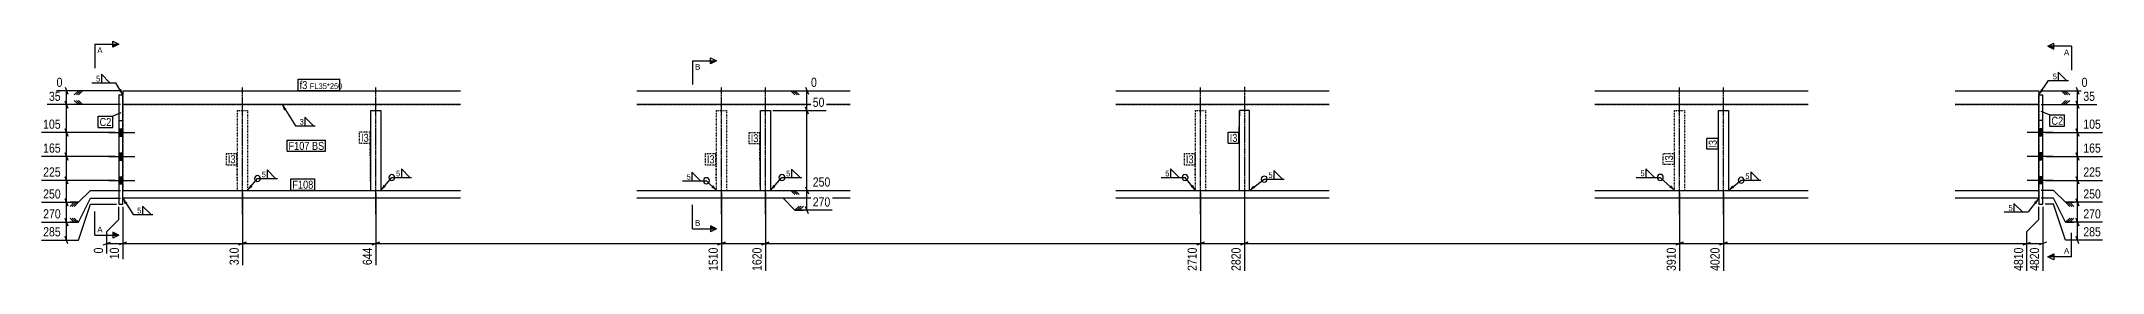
# Model space of a CAD drawing. Header units: millimetres. Extents: x 9 to 44269, y 10 to 1769.
# Drawn here: x 39104 to 44269, y 10 to 591 of the extents above; entities that cross this region are included whole.
import ezdxf

# ---------------------------------------------------------------- set-up
doc = ezdxf.new("R2010")
doc.units = ezdxf.units.MM
doc.linetypes.add('DXK_LINE_DOT2', pattern=[3.9198, 1.9599, -1.9599])
doc.linetypes.add('DXK_LINE_DOT3', pattern=[5.9187, 2.979, -0.9799, 0.9799, -0.9799])
for name, color, linetype in [('MÅLSÆTNING', 7, 'Continuous'), ('STÅL', 7, 'Continuous'), ('TEKST', 7, 'Continuous')]:
    doc.layers.add(name, color=color, linetype=linetype)
doc.styles.add('Arial', font='ARIAL.TTF', dxfattribs={"height": 0.2})
doc.styles.add('Arial Narrow', font='ARIALN.TTF', dxfattribs={"height": 0.2})

msp = doc.modelspace()

# ---------------------------------------------------------------- hatches: boundary and pattern name
at = {"layer": 'STÅL', "linetype": 'Continuous'}
for points in [[(39308.7, 352.6), (39308.7, 370.6), (39298.7, 370.6), (39298.7, 352.6)], [(39308.7, 352.6), (39308.7, 370.6), (39298.7, 370.6), (39298.7, 352.6)], [(44118.7, 352.6), (44118.7, 370.6), (44108.7, 370.6), (44108.7, 352.6)], [(44118.7, 352.6), (44118.7, 370.6), (44108.7, 370.6), (44108.7, 352.6)], [(39308.7, 292.6), (39308.7, 310.6), (39298.7, 310.6), (39298.7, 292.6)], [(39308.7, 292.6), (39308.7, 310.6), (39298.7, 310.6), (39298.7, 292.6)], [(44118.7, 292.6), (44118.7, 310.6), (44108.7, 310.6), (44108.7, 292.6)], [(44118.7, 292.6), (44118.7, 310.6), (44108.7, 310.6), (44108.7, 292.6)], [(39308.7, 232.6), (39308.7, 250.6), (39298.7, 250.6), (39298.7, 232.6)], [(39308.7, 232.6), (39308.7, 250.6), (39298.7, 250.6), (39298.7, 232.6)], [(44118.7, 232.6), (44118.7, 250.6), (44108.7, 250.6), (44108.7, 232.6)], [(44118.7, 232.6), (44118.7, 250.6), (44108.7, 250.6), (44108.7, 232.6)]]:
    msp.add_hatch(color=96, dxfattribs=at).paths.add_polyline_path(points)
at = {"layer": 'TEKST', "linetype": 'Continuous'}
for points in [[(39304.5, 471.4), (39308.7, 456.6), (39298, 467.7)], [(39712.6, 416.9), (39707.8, 431.6), (39718.9, 420.9)], [(39712.6, 416.9), (39707.8, 431.6), (39718.9, 420.9)], [(40787.9, 229.6), (40796.2, 216.6), (40782.8, 224.2)], [(41989.6, 230.6), (41996.2, 216.6), (41983.8, 225.8)], [(42145.1, 222.7), (42130.9, 216.6), (42140.5, 228.6)], [(43187.6, 229.4), (43196.2, 216.6), (43182.6, 223.9)], [(43344.9, 223), (43330.9, 216.6), (43340.3, 228.9)], [(44096.6, 187), (44108.7, 196.6), (44102.5, 182.4)]]:
    msp.add_hatch(color=3, dxfattribs=at).paths.add_polyline_path(points)

# ---------------------------------------------------------------- linework, layer by layer
at = {"layer": 'MÅLSÆTNING', "color": 7, "linetype": 'Continuous'}
for p, q in [((39197.6, 466.6), (39187.1, 456.1)), ((39208.1, 466.6), (39187.1, 466.6)), ((39202.9, 466.6), (39192.4, 456.1)), ((39208.1, 466.6), (39197.6, 456.1)), ((40940.1, 466.6), (41047.4, 466.6)), ((40982.1, 466.6), (40992.6, 456.1)), ((40982.1, 466.6), (41003.1, 466.6)), ((40987.4, 466.6), (40997.9, 456.1)), ((40992.6, 466.6), (41003.1, 456.1)), ((41019, 475.6), (41026.2, 457.6)), ((41022.6, 416.6), (41022.6, 466.6)), ((44114.7, 466.6), (44230.3, 466.6)), ((44165, 466.6), (44175.5, 456.1)), ((44165, 466.6), (44186, 466.6)), ((44170.2, 466.6), (44180.7, 456.1)), ((44175.5, 466.6), (44186, 456.1)), ((44201.9, 475.6), (44209.1, 457.6)), ((44205.5, 431.6), (44205.5, 466.6)), ((39302.7, 431.6), (39119.4, 431.6)), ((39164, 440.6), (39171.2, 422.6)), ((39167.6, 361.6), (39167.6, 431.6)), ((39197.6, 431.6), (39187.1, 442.1)), ((39197.6, 431.6), (39187.1, 442.1)), ((39208.1, 431.6), (39187.1, 431.6)), ((39208.1, 431.6), (39187.1, 431.6)), ((39202.9, 431.6), (39192.4, 442.1)), ((39202.9, 431.6), (39192.4, 442.1)), ((39208.1, 431.6), (39197.6, 442.1)), ((39208.1, 431.6), (39197.6, 442.1)), ((40936.9, 416.6), (41070.8, 416.6)), ((40936.9, 416.6), (41070.8, 416.6)), ((41026.2, 407.6), (41019, 425.6)), ((41026.2, 407.6), (41019, 425.6)), ((41022.6, 216.6), (41022.6, 416.6)), ((44114.7, 431.6), (44253.7, 431.6)), ((44114.7, 431.6), (44253.7, 431.6)), ((44165, 431.6), (44175.5, 442.1)), ((44165, 431.6), (44175.5, 442.1)), ((44165, 431.6), (44186, 431.6)), ((44165, 431.6), (44186, 431.6)), ((44170.2, 431.6), (44180.7, 442.1)), ((44170.2, 431.6), (44180.7, 442.1)), ((44175.5, 431.6), (44186, 442.1)), ((44175.5, 431.6), (44186, 442.1)), ((44209.1, 422.6), (44201.9, 440.6)), ((44201.9, 440.6), (44209.1, 422.6)), ((44205.5, 361.6), (44205.5, 431.6)), ((39289.7, 361.6), (39104.8, 361.6)), ((39289.7, 361.6), (39104.8, 361.6)), ((39171.2, 352.6), (39164, 370.6)), ((39164, 370.6), (39171.2, 352.6)), ((44124.7, 361.6), (44268.3, 361.6)), ((44124.7, 361.6), (44268.3, 361.6)), ((44209.1, 352.6), (44201.9, 370.6)), ((44201.9, 370.6), (44209.1, 352.6)), ((39197.6, 186.6), (39227.6, 216.6)), ((39197.6, 186.6), (39227.6, 216.6)), ((39227.6, 216.6), (39302.7, 216.6)), ((39227.6, 216.6), (39302.7, 216.6)), ((39608.7, 210.6), (39608.7, 29)), ((39608.7, 210.6), (39608.7, 29)), ((39942.4, 210.6), (39942.4, 29)), ((39942.4, 210.6), (39942.4, 29)), ((40808.7, 210.6), (40808.7, 14.4)), ((40918.4, 210.6), (40918.4, 14.4)), ((40918.4, 210.6), (40918.4, 14.4)), ((40940.1, 216.6), (41085.4, 216.6)), ((40940.1, 216.6), (41085.4, 216.6)), ((40982.1, 216.6), (40992.6, 206.1)), ((40982.1, 216.6), (41003.1, 216.6)), ((40982.1, 216.6), (40992.6, 206.1)), ((40982.1, 216.6), (41003.1, 216.6)), ((40987.4, 216.6), (40997.9, 206.1)), ((40987.4, 216.6), (40997.9, 206.1)), ((40992.6, 216.6), (41003.1, 206.1)), ((40992.6, 216.6), (41003.1, 206.1)), ((41019, 225.6), (41026.2, 207.6)), ((41019, 225.6), (41026.2, 207.6)), ((41022.6, 166.6), (41022.6, 216.6)), ((42008.7, 210.6), (42008.7, 14.4)), ((42118.4, 210.6), (42118.4, 14.4)), ((42118.4, 210.6), (42118.4, 14.4)), ((43208.7, 210.6), (43208.7, 14.4)), ((43208.7, 210.6), (43208.7, 14.4)), ((43318.4, 210.6), (43318.4, 14.4)), ((43318.4, 210.6), (43318.4, 14.4)), ((44145.5, 216.6), (44114.7, 216.6)), ((44145.5, 216.6), (44114.7, 216.6)), ((44124.7, 241.6), (44268.3, 241.6)), ((44175.5, 186.6), (44145.5, 216.6)), ((44175.5, 186.6), (44145.5, 216.6)), ((44201.9, 250.6), (44209.1, 232.6)), ((44205.5, 186.6), (44205.5, 241.6)), ((39104.8, 186.6), (39197.6, 186.6)), ((39164, 195.6), (39171.2, 177.6)), ((39167.6, 136.6), (39167.6, 186.6)), ((39187.1, 186.6), (39176.6, 176.1)), ((39197.6, 186.6), (39176.6, 186.6)), ((39192.4, 186.6), (39181.9, 176.1)), ((39197.6, 186.6), (39187.1, 176.1)), ((39197.6, 186.6), (39187.1, 176.1)), ((39197.6, 136.6), (39227.6, 196.6)), ((39197.6, 136.6), (39227.6, 196.6)), ((39197.6, 91.6), (39227.6, 181.6)), ((39227.6, 196.6), (39302.7, 196.6)), ((39227.6, 196.6), (39302.7, 196.6)), ((39227.6, 181.6), (39292.7, 181.6)), ((39298.7, 143.1), (39298.7, 175.6)), ((39308.7, 175.6), (39308.7, 43.7)), ((39308.7, 175.6), (39308.7, 43.7)), ((40962.6, 196.6), (40940.1, 196.6)), ((40992.6, 166.6), (40962.6, 196.6)), ((40992.6, 166.6), (41003.1, 177.1)), ((41085.4, 166.6), (40992.6, 166.6)), ((40992.6, 166.6), (41013.6, 166.6)), ((40997.9, 166.6), (41008.4, 177.1)), ((41003.1, 166.6), (41013.6, 177.1)), ((41026.2, 157.6), (41019, 175.6)), ((44108.7, 143.1), (44108.7, 175.6)), ((44108.7, 143.1), (44108.7, 175.6)), ((44145.5, 196.6), (44114.7, 196.6)), ((44145.5, 196.6), (44114.7, 196.6)), ((44118.7, 175.6), (44118.7, 14.4)), ((44145.5, 181.6), (44124.7, 181.6)), ((44175.5, 136.6), (44145.5, 196.6)), ((44175.5, 136.6), (44145.5, 196.6)), ((44175.5, 91.6), (44145.5, 181.6)), ((44268.3, 186.6), (44175.5, 186.6)), ((44175.5, 186.6), (44186, 176.1)), ((44175.5, 186.6), (44196.5, 186.6)), ((44268.3, 186.6), (44175.5, 186.6)), ((44175.5, 186.6), (44186, 176.1)), ((44175.5, 186.6), (44196.5, 186.6)), ((44180.7, 186.6), (44191.2, 176.1)), ((44180.7, 186.6), (44191.2, 176.1)), ((44186, 186.6), (44196.5, 176.1)), ((44186, 186.6), (44196.5, 176.1)), ((44209.1, 177.6), (44201.9, 195.6)), ((44201.9, 195.6), (44209.1, 177.6)), ((44205.5, 136.6), (44205.5, 186.6)), ((39104.8, 136.6), (39197.6, 136.6)), ((39104.8, 136.6), (39197.6, 136.6)), ((39171.2, 127.6), (39164, 145.6)), ((39164, 145.6), (39171.2, 127.6)), ((39167.6, 91.6), (39167.6, 136.6)), ((39187.1, 136.6), (39176.6, 147.1)), ((39187.1, 136.6), (39176.6, 147.1)), ((39197.6, 136.6), (39176.6, 136.6)), ((39197.6, 136.6), (39176.6, 136.6)), ((39192.4, 136.6), (39181.9, 147.1)), ((39192.4, 136.6), (39181.9, 147.1)), ((39197.6, 136.6), (39187.1, 147.1)), ((39197.6, 136.6), (39187.1, 147.1)), ((39268.7, 113.1), (39298.7, 143.1)), ((39268.7, 58.3), (39268.7, 113.1)), ((44078.7, 113.1), (44108.7, 143.1)), ((44078.7, 113.1), (44108.7, 143.1)), ((44078.7, 14.4), (44078.7, 113.1)), ((44175.5, 136.6), (44186, 147.1)), ((44175.5, 136.6), (44186, 147.1)), ((44268.3, 136.6), (44175.5, 136.6)), ((44175.5, 136.6), (44196.5, 136.6)), ((44268.3, 136.6), (44175.5, 136.6)), ((44175.5, 136.6), (44196.5, 136.6)), ((44180.7, 136.6), (44191.2, 147.1)), ((44180.7, 136.6), (44191.2, 147.1)), ((44186, 136.6), (44196.5, 147.1)), ((44186, 136.6), (44196.5, 147.1)), ((44209.1, 127.6), (44201.9, 145.6)), ((44201.9, 145.6), (44209.1, 127.6)), ((44205.5, 91.6), (44205.5, 136.6)), ((39104.8, 91.6), (39197.6, 91.6)), ((39171.2, 82.6), (39164, 100.6)), ((39259.7, 79.5), (39277.7, 86.7)), ((39268.7, 83.1), (39308.7, 83.1)), ((39317.7, 86.7), (39299.7, 79.5)), ((39317.7, 86.7), (39299.7, 79.5)), ((39308.7, 83.1), (39608.7, 83.1)), ((39617.7, 86.7), (39599.7, 79.5)), ((39599.7, 79.5), (39617.7, 86.7)), ((39608.7, 83.1), (39942.4, 83.1)), ((39951.4, 86.7), (39933.4, 79.5)), ((39933.4, 79.5), (39951.4, 86.7)), ((39942.4, 83.1), (40808.7, 83.1)), ((40799.7, 79.5), (40817.7, 86.7)), ((40927.4, 86.7), (40909.4, 79.5)), ((40909.4, 79.5), (40927.4, 86.7)), ((40918.4, 83.1), (42008.7, 83.1)), ((41999.7, 79.5), (42017.7, 86.7)), ((42127.4, 86.7), (42109.4, 79.5)), ((42109.4, 79.5), (42127.4, 86.7)), ((42118.4, 83.1), (43208.7, 83.1)), ((43217.7, 86.7), (43199.7, 79.5)), ((43199.7, 79.5), (43217.7, 86.7)), ((43208.7, 83.1), (43318.4, 83.1)), ((43327.4, 86.7), (43309.4, 79.5)), ((43309.4, 79.5), (43327.4, 86.7)), ((44069.7, 79.5), (44087.7, 86.7)), ((44078.7, 83.1), (44118.7, 83.1)), ((44127.7, 86.7), (44109.7, 79.5)), ((44268.3, 91.6), (44175.5, 91.6)), ((44209.1, 82.6), (44201.9, 100.6))]:
    msp.add_line(p, q, dxfattribs=at)
at = {"layer": 'STÅL', "color": 2, "linetype": 'Continuous'}
for p, q in [((39308.7, 466.6), (39308.7, 456.6)), ((39308.7, 466.6), (40154.9, 466.6)), ((40596.2, 466.6), (41130.9, 466.6)), ((41796.2, 466.6), (42330.9, 466.6)), ((42996.2, 466.6), (43530.9, 466.6)), ((43898.7, 466.6), (44108.7, 466.6)), ((44108.7, 466.6), (44108.7, 456.6)), ((39298.7, 456.6), (39298.7, 181.6)), ((39298.7, 456.6), (39308.7, 456.6)), ((39308.7, 216.6), (39308.7, 456.6)), ((40154.9, 431.6), (39308.7, 431.6)), ((39929.9, 216.6), (39929.9, 416.6)), ((39929.9, 416.6), (39954.9, 416.6)), ((39954.9, 416.6), (39954.9, 216.6)), ((41130.9, 431.6), (40596.2, 431.6)), ((40905.9, 216.6), (40905.9, 416.6)), ((40905.9, 416.6), (40930.9, 416.6)), ((40930.9, 416.6), (40930.9, 216.6)), ((42330.9, 431.6), (41796.2, 431.6)), ((42105.9, 216.6), (42105.9, 416.6)), ((42130.9, 416.6), (42105.9, 416.6)), ((42130.9, 216.6), (42130.9, 416.6)), ((43530.9, 431.6), (42996.2, 431.6)), ((43305.9, 216.6), (43305.9, 416.6)), ((43305.9, 416.6), (43330.9, 416.6)), ((43330.9, 416.6), (43330.9, 216.6)), ((44108.7, 431.6), (43898.7, 431.6)), ((44108.7, 216.6), (44108.7, 456.6)), ((44108.7, 456.6), (44118.7, 456.6)), ((44118.7, 181.6), (44118.7, 456.6)), ((39298.7, 391.6), (39308.7, 391.6)), ((44118.7, 391.6), (44108.7, 391.6)), ((39308.7, 196.6), (39308.7, 216.6)), ((39308.7, 216.6), (40154.9, 216.6)), ((40596.2, 216.6), (41130.9, 216.6)), ((41796.2, 216.6), (42330.9, 216.6)), ((42996.2, 216.6), (43530.9, 216.6)), ((43898.7, 216.6), (44108.7, 216.6)), ((44108.7, 216.6), (44108.7, 196.6)), ((39298.7, 181.6), (39308.7, 181.6)), ((39308.7, 181.6), (39308.7, 196.6)), ((40154.9, 196.6), (39308.7, 196.6)), ((41130.9, 196.6), (40596.2, 196.6)), ((42330.9, 196.6), (41796.2, 196.6)), ((43530.9, 196.6), (42996.2, 196.6)), ((44108.7, 196.6), (43898.7, 196.6)), ((44108.7, 196.6), (44108.7, 181.6)), ((44108.7, 181.6), (44118.7, 181.6))]:
    msp.add_line(p, q, dxfattribs=at)
at = {"layer": 'STÅL', "color": 7, "linetype": 'DXK_LINE_DOT3'}
for p, q in [((39608.7, 156.6), (39608.7, 476.6)), ((39942.4, 156.6), (39942.4, 476.6)), ((40808.7, 156.6), (40808.7, 476.6)), ((40918.4, 156.6), (40918.4, 476.6)), ((42008.7, 156.6), (42008.7, 476.6)), ((42118.4, 476.6), (42118.4, 156.6)), ((43208.7, 156.6), (43208.7, 476.6)), ((43318.4, 156.6), (43318.4, 476.6))]:
    msp.add_line(p, q, dxfattribs=at)
at = {"layer": 'STÅL', "color": 7, "linetype": 'DXK_LINE_DOT2'}
for p, q in [((39308.7, 456.6), (39308.7, 431.6)), ((39308.7, 431.6), (39308.7, 216.6)), ((39308.7, 431.6), (40154.9, 431.6)), ((39596.2, 216.6), (39596.2, 416.6)), ((39596.2, 416.6), (39621.2, 416.6)), ((39621.2, 416.6), (39621.2, 216.6)), ((40596.2, 431.6), (41130.9, 431.6)), ((40796.2, 216.6), (40796.2, 416.6)), ((40796.2, 416.6), (40821.2, 416.6)), ((40821.2, 416.6), (40821.2, 216.6)), ((41796.2, 431.6), (42330.9, 431.6)), ((41996.2, 216.6), (41996.2, 416.6)), ((41996.2, 416.6), (42021.2, 416.6)), ((42021.2, 416.6), (42021.2, 216.6)), ((42996.2, 431.6), (43530.9, 431.6)), ((43196.2, 216.6), (43196.2, 416.6)), ((43196.2, 416.6), (43221.2, 416.6)), ((43221.2, 416.6), (43221.2, 216.6)), ((43329.2, 416.6), (43329.1, 416.6)), ((43898.7, 431.6), (44108.7, 431.6)), ((44108.7, 456.6), (44108.7, 431.6)), ((44108.7, 431.6), (44108.7, 216.6)), ((39308.7, 216.6), (40154.9, 216.6)), ((39308.7, 196.6), (39308.7, 216.6)), ((40596.2, 216.6), (41130.9, 216.6)), ((41796.2, 216.6), (42330.9, 216.6)), ((42996.2, 216.6), (43530.9, 216.6)), ((43898.7, 216.6), (44108.7, 216.6)), ((44108.7, 196.6), (44108.7, 216.6))]:
    msp.add_line(p, q, dxfattribs=at)
at = {"layer": 'STÅL', "color": 96, "linetype": 'Continuous'}
for p, q in [((39273.7, 361.6), (39338.7, 361.6)), ((39273.7, 361.6), (39338.7, 361.6)), ((39298.7, 370.6), (39308.7, 370.6)), ((39298.7, 370.6), (39308.7, 370.6)), ((44144.7, 361.6), (44079.7, 361.6)), ((44144.7, 361.6), (44079.7, 361.6)), ((44118.7, 370.6), (44108.7, 370.6)), ((44118.7, 370.6), (44108.7, 370.6)), ((39298.7, 352.6), (39308.7, 352.6)), ((39298.7, 352.6), (39308.7, 352.6)), ((39298.7, 310.6), (39308.7, 310.6)), ((39298.7, 310.6), (39308.7, 310.6)), ((44118.7, 352.6), (44108.7, 352.6)), ((44118.7, 352.6), (44108.7, 352.6)), ((44118.7, 310.6), (44108.7, 310.6)), ((44118.7, 310.6), (44108.7, 310.6)), ((39273.7, 301.6), (39338.7, 301.6)), ((39273.7, 301.6), (39338.7, 301.6)), ((39298.7, 292.6), (39308.7, 292.6)), ((39298.7, 292.6), (39308.7, 292.6)), ((44144.7, 301.6), (44079.7, 301.6)), ((44144.7, 301.6), (44079.7, 301.6)), ((44118.7, 292.6), (44108.7, 292.6)), ((44118.7, 292.6), (44108.7, 292.6)), ((39273.7, 241.6), (39338.7, 241.6)), ((39273.7, 241.6), (39338.7, 241.6)), ((39298.7, 250.6), (39308.7, 250.6)), ((39298.7, 250.6), (39308.7, 250.6)), ((39298.7, 232.6), (39308.7, 232.6)), ((39298.7, 232.6), (39308.7, 232.6)), ((44144.7, 241.6), (44079.7, 241.6)), ((44144.7, 241.6), (44079.7, 241.6)), ((44118.7, 250.6), (44108.7, 250.6)), ((44118.7, 250.6), (44108.7, 250.6)), ((44118.7, 232.6), (44108.7, 232.6)), ((44118.7, 232.6), (44108.7, 232.6))]:
    msp.add_line(p, q, dxfattribs=at)
at = {"layer": 'TEKST', "color": 3, "linetype": 'Continuous'}
for p, q in [((39308.7, 456.6), (39291.3, 486.7)), ((40796.2, 216.6), (40770.8, 240.7)), ((41996.2, 216.6), (41969.9, 248.8)), ((43196.2, 216.6), (43160.2, 249.2)), ((44108.7, 196.6), (44082.2, 162.4))]:
    msp.add_line(p, q, dxfattribs=at)
for centre, start, end in [((40770.8, 240.7), 90, 270), ((40770.8, 240.7), 270, 90), ((41969.9, 248.8), 90, 270), ((41969.9, 248.8), 270, 90), ((43160.2, 249.2), 90, 270), ((43160.2, 249.2), 270, 90)]:
    msp.add_arc(centre, 7.5, start, end, dxfattribs=at)

# ---------------------------------------------------------------- wipeouts: each hides what was drawn before it
at = {"color": 0, "linetype": 'Continuous'}
for points in [[(39258.1, 560.9), (39258.1, 575.9), (39244.7, 575.9), (39244.7, 560.9)], [(44184.7, 555.6), (44184.7, 570.6), (44165.9, 570.6), (44165.9, 555.6)], [(40755.6, 519.4), (40755.6, 534.4), (40742.2, 534.4), (40742.2, 519.4)], [(40755.6, 127.8), (40755.6, 142.8), (40742.2, 142.8), (40742.2, 127.8)]]:
    msp.add_wipeout(points, dxfattribs=at).dxf.layer = 'TEKST'
at = {"color": 0}
for points in [[(44153.7, 493.9), (44153.7, 511.3), (44142.2, 511.3), (44142.2, 493.9)], [(39762, 380.2), (39762, 397.6), (39750.5, 397.6), (39750.5, 380.2)], [(39776.3, 318.1), (39776.3, 339.1), (39723.9, 339.1), (39723.9, 318.1)], [(39667.1, 248.1), (39667.1, 265.5), (39655.5, 265.5), (39655.5, 248.1)], [(40003.4, 250.5), (40003.4, 267.9), (39991.9, 267.9), (39991.9, 250.5)], [(40731.5, 242.5), (40731.5, 259.9), (40719.9, 259.9), (40719.9, 242.5)], [(40980.8, 250.5), (40980.8, 267.9), (40969.3, 267.9), (40969.3, 250.5)], [(41930.6, 250.6), (41930.6, 268), (41919, 268), (41919, 250.6)], [(42189, 246.6), (42189, 264), (42177.4, 264), (42177.4, 246.6)], [(43120.9, 251), (43120.9, 268.4), (43109.4, 268.4), (43109.4, 251)], [(43383.7, 243.8), (43383.7, 261.2), (43372.1, 261.2), (43372.1, 243.8)]]:
    msp.add_wipeout(points, dxfattribs=at).dxf.layer = 'TEKST'

# ---------------------------------------------------------------- next in the draw order: hatches: boundary and pattern name
at = {"layer": 'TEKST', "linetype": 'Continuous'}
for color, points in [(30, [(39283.7, 575.9), (39283.7, 583.4), (39298.7, 583.4)]), (30, [(44145.7, 578.1), (44145.7, 570.6), (44130.7, 578.1)]), (30, [(40781.2, 534.4), (40781.2, 541.9), (40796.2, 541.9)]), (3, [(44120.3, 466.9), (44108.7, 456.6), (44114.1, 471.1)]), (3, [(39633.8, 225.6), (39621.2, 216.6), (39628, 230.5)]), (3, [(39967.5, 225.5), (39954.9, 216.6), (39961.8, 230.4)]), (3, [(40943.7, 225.2), (40930.9, 216.6), (40938.2, 230.2)]), (30, [(40781.2, 120.3), (40781.2, 127.8), (40796.2, 120.3)])]:
    msp.add_hatch(color=color, dxfattribs=at).paths.add_polyline_path(points)

# ---------------------------------------------------------------- next in the draw order: linework, layer by layer
at = {"layer": 'TEKST', "color": 7, "linetype": 'Continuous'}
for p, q in [((39238.7, 583.4), (39238.7, 523.4)), ((39238.7, 583.4), (39298.7, 583.4)), ((44190.7, 578.1), (44130.7, 578.1)), ((40736.2, 541.9), (40736.2, 481.9)), ((40736.2, 541.9), (40796.2, 541.9)), ((40736.2, 120.3), (40736.2, 180.3)), ((40736.2, 120.3), (40796.2, 120.3))]:
    msp.add_line(p, q, dxfattribs=at)
at = {"layer": 'TEKST', "color": 30, "linetype": 'Continuous'}
for p, q in [((39283.7, 575.9), (39283.7, 590.9)), ((39283.7, 590.9), (39298.7, 583.4)), ((39298.7, 583.4), (39283.7, 575.9)), ((44130.7, 578.1), (44145.7, 585.6)), ((44130.7, 578.1), (44145.7, 570.6)), ((44145.7, 570.6), (44145.7, 585.6)), ((40781.2, 534.4), (40781.2, 549.4)), ((40781.2, 549.4), (40796.2, 541.9)), ((40796.2, 541.9), (40781.2, 534.4)), ((40796.2, 120.3), (40781.2, 127.8)), ((40781.2, 127.8), (40781.2, 112.8)), ((40796.2, 120.3), (40781.2, 112.8))]:
    msp.add_line(p, q, dxfattribs=at)
at = {"layer": 'TEKST', "color": 3, "linetype": 'Continuous'}
for p, q in [((44108.7, 456.6), (44132.9, 492.1)), ((44132.9, 492.1), (44182.5, 492.1)), ((44178.2, 492.1), (44156.8, 513.5)), ((44156.8, 513.5), (44156.8, 492.1)), ((44156.8, 492.1), (44178.2, 492.1)), ((39707.8, 431.6), (39741.2, 378.4)), ((39707.8, 431.6), (39741.2, 378.4)), ((39741.2, 378.4), (39790.8, 378.4)), ((39786.5, 378.4), (39765.1, 399.8)), ((39765.1, 399.8), (39765.1, 378.4)), ((39765.1, 378.4), (39786.5, 378.4)), ((39691.6, 246.3), (39670.2, 267.7)), ((39670.2, 267.7), (39670.2, 246.3)), ((40027.9, 248.7), (40006.5, 270.2)), ((40006.5, 270.2), (40006.5, 248.7)), ((40756, 240.7), (40734.6, 262.1)), ((40734.6, 262.1), (40734.6, 240.7)), ((41005.3, 248.7), (40983.9, 270.1)), ((40983.9, 270.1), (40983.9, 248.7)), ((41955.1, 248.8), (41933.6, 270.2)), ((41933.6, 270.2), (41933.6, 248.8)), ((42213.5, 244.8), (42192.1, 266.3)), ((42192.1, 266.3), (42192.1, 244.8)), ((43124, 270.6), (43124, 249.2)), ((43408.2, 242), (43386.7, 263.4)), ((43386.7, 263.4), (43386.7, 242)), ((39621.2, 216.6), (39646.2, 246.3)), ((39646.2, 246.3), (39695.9, 246.3)), ((39670.2, 246.3), (39691.6, 246.3)), ((39954.9, 216.6), (39982.6, 248.7)), ((39982.6, 248.7), (40032.2, 248.7)), ((40006.5, 248.7), (40027.9, 248.7)), ((40710.6, 240.7), (40770.8, 240.7)), ((40734.6, 240.7), (40756, 240.7)), ((40930.9, 216.6), (40960, 248.7)), ((40983.9, 248.7), (41005.3, 248.7)), ((41909.7, 248.8), (41969.9, 248.8)), ((41933.6, 248.8), (41955.1, 248.8)), ((42130.9, 216.6), (42168.1, 244.8)), ((42168.1, 244.8), (42217.8, 244.8)), ((42192.1, 244.8), (42213.5, 244.8)), ((43100.1, 249.2), (43160.2, 249.2)), ((43124, 249.2), (43145.4, 249.2)), ((43330.9, 216.6), (43362.8, 242)), ((43362.8, 242), (43412.5, 242)), ((43386.7, 242), (43408.2, 242))]:
    msp.add_line(p, q, dxfattribs=at)
for centre, start, end in [((39646.2, 246.3), 90, 270), ((39646.2, 246.3), 270, 90), ((39982.6, 248.7), 90, 270), ((39982.6, 248.7), 270, 90), ((40960, 248.7), 90, 270), ((40960, 248.7), 270, 90), ((42168.1, 244.8), 90, 270), ((42168.1, 244.8), 270, 90), ((43362.8, 242), 90, 270), ((43362.8, 242), 270, 90)]:
    msp.add_arc(centre, 7.5, start, end, dxfattribs=at)

# ---------------------------------------------------------------- next in the draw order: texts
at = {"layer": 'TEKST', "color": 3, "linetype": 'Continuous', "style": 'Arial'}
for s, height, p in [('A', 14.3, (39244.7, 560.9)), (' A', 14.33, (44165.9, 555.6)), ('B', 14.3, (40742.2, 519.4)), ('B', 14.3, (40742.2, 127.8))]:
    msp.add_text(s, height=height, dxfattribs=at).set_placement(p)
at = {"layer": 'TEKST', "color": 3, "style": 'Arial Narrow'}
for s, p in [('5', (44143.4, 495.1)), ('3', (39751.7, 381.4)), ('5', (39656.7, 249.3)), ('5', (39993.1, 251.7)), ('5', (40970.5, 251.7)), ('5', (41920.2, 251.8)), ('5', (42178.6, 247.8)), ('5', (43110.6, 252.2)), ('5', (43373.3, 245)), ('5', (40721.1, 243.7))]:
    msp.add_text(s, height=14.3, dxfattribs=at).set_placement(p)

# ---------------------------------------------------------------- next in the draw order: wipeouts: each hides what was drawn before it
at = {"color": 0, "linetype": 'Continuous'}
for points, layer in [([(39157.9, 436.4), (39157.9, 470), (39119, 470), (39119, 436.4)], 'MÅLSÆTNING'), ([(41052.2, 471.4), (41052.2, 505), (41028, 505), (41028, 471.4)], 'MÅLSÆTNING'), ([(44235.1, 471.4), (44235.1, 505), (44210.9, 505), (44210.9, 471.4)], 'MÅLSÆTNING'), ([(44268.7, 246.4), (44268.7, 280), (44215.2, 280), (44215.2, 246.4)], 'MÅLSÆTNING'), ([(39157.9, 191.4), (39157.9, 225), (39104.4, 225), (39104.4, 191.4)], 'MÅLSÆTNING'), ([(41085.9, 221.4), (41085.9, 255), (41032.4, 255), (41032.4, 221.4)], 'MÅLSÆTNING'), ([(39303.9, 77.7), (39270.3, 77.7), (39270.3, 38.8), (39303.9, 38.8)], 'MÅLSÆTNING'), ([(39603.9, 77.7), (39570.3, 77.7), (39570.3, 24.2), (39603.9, 24.2)], 'MÅLSÆTNING'), ([(39937.6, 77.7), (39904, 77.7), (39904, 24.2), (39937.6, 24.2)], 'MÅLSÆTNING'), ([(40803.9, 77.7), (40770.3, 77.7), (40770.3, 9.6), (40803.9, 9.6)], 'MÅLSÆTNING'), ([(42003.9, 77.7), (41970.3, 77.7), (41970.3, 9.6), (42003.9, 9.6)], 'MÅLSÆTNING'), ([(43203.9, 77.7), (43170.3, 77.7), (43170.3, 9.6), (43203.9, 9.6)], 'MÅLSÆTNING'), ([(44113.9, 77.7), (44080.3, 77.7), (44080.3, 9.6), (44113.9, 9.6)], 'MÅLSÆTNING'), ([(39258.1, 111.3), (39258.1, 126.3), (39244.7, 126.3), (39244.7, 111.3)], 'TEKST'), ([(44184.7, 57.4), (44184.7, 72.4), (44165.9, 72.4), (44165.9, 57.4)], 'TEKST')]:
    msp.add_wipeout(points, dxfattribs=at).dxf.layer = layer
at = {"color": 0}
for points in [[(39770.9, 470.8), (39770.9, 491.8), (39751.7, 491.8), (39751.7, 470.8)], [(39280, 378), (39280, 399), (39250.6, 399), (39250.6, 378)], [(44169.5, 381.1), (44169.5, 402.1), (44140.1, 402.1), (44140.1, 381.1)], [(39776.3, 318.1), (39776.3, 339.1), (39723.9, 339.1), (39723.9, 318.1)], [(39924.8, 338.5), (39924.8, 359.5), (39905.6, 359.5), (39905.6, 338.5)], [(40900.8, 337.4), (40900.8, 358.4), (40881.6, 358.4), (40881.6, 337.4)], [(42100.8, 338.2), (42100.8, 359.2), (42081.6, 359.2), (42081.6, 338.2)], [(43301.7, 342.9), (43280.7, 342.9), (43280.7, 323.7), (43301.7, 323.7)], [(39591.1, 284.6), (39591.1, 305.6), (39571.9, 305.6), (39571.9, 284.6)], [(43192, 304.6), (43171, 304.6), (43171, 285.4), (43192, 285.4)], [(39786, 220.8), (39786, 241.8), (39733.5, 241.8), (39733.5, 220.8)], [(39355.1, 157.6), (39355.1, 175), (39343.6, 175), (39343.6, 157.6)], [(44042.9, 164.2), (44042.9, 181.6), (44031.4, 181.6), (44031.4, 164.2)]]:
    msp.add_wipeout(points, dxfattribs=at).dxf.layer = 'TEKST'

# ---------------------------------------------------------------- next in the draw order: hatches: boundary and pattern name
at = {"layer": 'TEKST', "linetype": 'Continuous'}
for color, points in [(3, [(39313.5, 181.9), (39308.7, 196.6), (39319.9, 185.9)]), (30, [(39283.7, 103.8), (39283.7, 111.3), (39298.7, 103.8)]), (30, [(44145.7, 57.4), (44145.7, 49.9), (44130.7, 49.9)])]:
    msp.add_hatch(color=color, dxfattribs=at).paths.add_polyline_path(points)

# ---------------------------------------------------------------- next in the draw order: linework, layer by layer
at = {"layer": 'MÅLSÆTNING', "color": 7, "linetype": 'Continuous'}
for p, q in [((39302.7, 466.6), (39142.8, 466.6)), ((39164, 475.6), (39171.2, 457.6)), ((39167.6, 431.6), (39167.6, 466.6)), ((39302.7, 431.6), (39119.4, 431.6)), ((39171.2, 422.6), (39164, 440.6)), ((44205.5, 301.6), (44205.5, 361.6)), ((44209.1, 292.6), (44201.9, 310.6)), ((44201.9, 310.6), (44209.1, 292.6)), ((44127.2, 301.6), (44268.3, 301.6)), ((44127.2, 301.6), (44268.3, 301.6)), ((44205.5, 241.6), (44205.5, 301.6)), ((39289.7, 241.6), (39104.8, 241.6)), ((39164, 250.6), (39171.2, 232.6)), ((40808.7, 210.6), (40808.7, 14.4)), ((42008.7, 210.6), (42008.7, 14.4)), ((44124.7, 241.6), (44268.3, 241.6)), ((44209.1, 232.6), (44201.9, 250.6)), ((44078.7, 14.4), (44078.7, 113.1)), ((40817.7, 86.7), (40799.7, 79.5)), ((40808.7, 83.1), (40918.4, 83.1)), ((42017.7, 86.7), (41999.7, 79.5)), ((42008.7, 83.1), (42118.4, 83.1)), ((43318.4, 83.1), (44078.7, 83.1)), ((44069.7, 79.5), (44087.7, 86.7))]:
    msp.add_line(p, q, dxfattribs=at)
at = {"layer": 'TEKST', "color": 7, "linetype": 'Continuous'}
for p, q in [((44190.7, 578.1), (44190.7, 518.1)), ((39720.3, 314.5), (39720.3, 342.7)), ((39238.7, 103.8), (39238.7, 163.8)), ((39238.7, 103.8), (39298.7, 103.8)), ((44190.7, 49.9), (44130.7, 49.9))]:
    msp.add_line(p, q, dxfattribs=at)
at = {"layer": 'TEKST', "color": 3, "linetype": 'Continuous'}
for p, q in [((40960, 248.7), (41009.6, 248.7)), ((39308.7, 196.6), (39334.3, 155.8)), ((39334.3, 155.8), (39383.9, 155.8)), ((39379.7, 155.8), (39358.2, 177.2)), ((39358.2, 177.2), (39358.2, 155.8)), ((39358.2, 155.8), (39379.7, 155.8)), ((44022.1, 162.4), (44082.2, 162.4)), ((44067.4, 162.4), (44046, 183.8)), ((44046, 183.8), (44046, 162.4)), ((44046, 162.4), (44067.4, 162.4))]:
    msp.add_line(p, q, dxfattribs=at)
at = {"layer": 'TEKST', "color": 30, "linetype": 'Continuous'}
for p, q in [((39298.7, 103.8), (39283.7, 111.3)), ((44130.7, 49.9), (44145.7, 57.4)), ((44145.7, 57.4), (44145.7, 42.4)), ((44145.7, 42.4), (44130.7, 49.9))]:
    msp.add_line(p, q, dxfattribs=at)

# ---------------------------------------------------------------- next in the draw order: texts
at = {"layer": 'MÅLSÆTNING', "color": 3, "linetype": 'Continuous', "style": 'Arial Narrow'}
for s, height, p in [('0', 22.9, (41032.8, 476.2)), ('0', 22.9, (44215.7, 476.2)), ('35', 22.91, (39123.8, 441.2)), ('225', 22.91, (44220, 251.2)), ('250', 22.91, (39109.2, 196.2))]:
    msp.add_text(s, height=height, dxfattribs=at).set_placement(p)
for s, p in [('310', (39599.1, 29)), ('644', (39932.8, 29)), ('1510', (40799.1, 14.4)), ('2710', (41999.1, 14.4)), ('3910', (43199.1, 14.4)), ('4820', (44109.1, 14.4))]:
    msp.add_text(s, height=22.91, rotation=90.0002, dxfattribs=at).set_placement(p)
at = {"layer": 'TEKST', "color": 3, "style": 'Arial Narrow'}
for p in [(39344.8, 158.8), (44032.6, 165.4)]:
    msp.add_text('5', height=14.3, dxfattribs=at).set_placement(p)
at = {"layer": 'TEKST', "color": 3, "linetype": 'Continuous', "style": 'Arial'}
for s, height, p in [('A', 14.3, (39244.7, 111.3)), (' A', 14.33, (44165.9, 57.4))]:
    msp.add_text(s, height=height, dxfattribs=at).set_placement(p)

# ---------------------------------------------------------------- next in the draw order: wipeouts: each hides what was drawn before it
at = {"color": 0, "linetype": 'Continuous'}
for points in [[(41085.9, 171.4), (41085.9, 205), (41032.4, 205), (41032.4, 171.4)], [(39263.9, 77.7), (39230.3, 77.7), (39230.3, 53.5), (39263.9, 53.5)]]:
    msp.add_wipeout(points, dxfattribs=at).dxf.layer = 'MÅLSÆTNING'
at = {"color": 0}
for points in [[(39770.9, 470.8), (39770.9, 491.8), (39751.7, 491.8), (39751.7, 470.8)], [(39280, 378), (39280, 399), (39250.6, 399), (39250.6, 378)], [(44169.5, 381.1), (44169.5, 402.1), (44140.1, 402.1), (44140.1, 381.1)], [(39813.3, 318.1), (39813.3, 339.1), (39782.6, 339.1), (39782.6, 318.1)], [(39924.8, 338.5), (39924.8, 359.5), (39905.6, 359.5), (39905.6, 338.5)], [(40900.8, 337.4), (40900.8, 358.4), (40881.6, 358.4), (40881.6, 337.4)], [(42100.8, 338.2), (42100.8, 359.2), (42081.6, 359.2), (42081.6, 338.2)], [(43301.7, 342.9), (43280.7, 342.9), (43280.7, 323.7), (43301.7, 323.7)], [(39591.1, 284.6), (39591.1, 305.6), (39571.9, 305.6), (39571.9, 284.6)], [(40791.1, 284.3), (40791.1, 305.3), (40771.9, 305.3), (40771.9, 284.3)], [(41991.1, 284.5), (41991.1, 305.5), (41971.9, 305.5), (41971.9, 284.5)], [(43192, 304.6), (43171, 304.6), (43171, 285.4), (43192, 285.4)], [(39786, 220.8), (39786, 241.8), (39733.5, 241.8), (39733.5, 220.8)]]:
    msp.add_wipeout(points, dxfattribs=at).dxf.layer = 'TEKST'

# ---------------------------------------------------------------- next in the draw order: linework, layer by layer
at = {"layer": 'TEKST', "color": 7, "linetype": 'Continuous'}
for p, q in [((39748.1, 467.2), (39748.1, 495.4)), ((42105.9, 416.6), (42104.4, 362.8)), ((44113.5, 415.3), (44136.5, 405.7)), ((39247, 402.6), (39283.6, 402.6)), ((39247, 374.4), (39247, 402.6)), ((39247, 374.4), (39283.6, 374.4)), ((39303.4, 411), (39283.6, 402.6)), ((39283.6, 374.4), (39283.6, 402.6)), ((42078, 362.8), (42104.4, 362.8)), ((42078, 334.6), (42078, 362.8)), ((42104.4, 334.6), (42104.4, 362.8)), ((44136.5, 405.7), (44173.1, 405.7)), ((44136.5, 377.5), (44136.5, 405.7)), ((44136.5, 377.5), (44173.1, 377.5)), ((44173.1, 377.5), (44173.1, 405.7)), ((42078, 334.6), (42104.4, 334.6)), ((43277.1, 320.1), (43277.1, 346.5)), ((43305.3, 346.5), (43277.1, 346.5)), ((43305.3, 320.1), (43277.1, 320.1)), ((43305.3, 320.1), (43305.3, 346.5)), ((39729.9, 245.4), (39789.6, 245.4)), ((39729.9, 217.2), (39729.9, 245.4)), ((39729.9, 217.2), (39789.6, 217.2)), ((39789.6, 217.2), (39789.6, 245.4))]:
    msp.add_line(p, q, dxfattribs=at)
at = {"layer": 'TEKST', "color": 7, "linetype": 'DXK_LINE_DOT2'}
for p, q in [((39902, 363.1), (39928.4, 363.1)), ((39902, 334.9), (39902, 363.1)), ((39928.4, 334.9), (39928.4, 363.1)), ((40878, 362), (40904.4, 362)), ((40878, 333.8), (40878, 362)), ((40904.4, 333.8), (40904.4, 362)), ((39902, 334.9), (39928.4, 334.9)), ((39929.9, 216.6), (39928.4, 334.9)), ((40878, 333.8), (40904.4, 333.8)), ((40905.9, 216.6), (40904.4, 333.8)), ((39568.3, 309.2), (39594.7, 309.2)), ((39568.3, 281), (39568.3, 309.2)), ((39568.3, 281), (39594.7, 281)), ((39594.7, 281), (39594.7, 309.2)), ((39596.2, 216.6), (39594.7, 281)), ((43167.4, 281.8), (43167.4, 308.2)), ((43195.6, 308.2), (43167.4, 308.2)), ((43195.6, 281.8), (43167.4, 281.8)), ((43195.6, 281.8), (43195.6, 308.2))]:
    msp.add_line(p, q, dxfattribs=at)
at = {"layer": 'TEKST', "color": 3, "linetype": 'Continuous'}
msp.add_line((43145.4, 249.2), (43124, 270.6), dxfattribs=at)
at = {"layer": 'TEKST', "color": 30, "linetype": 'Continuous'}
for p in [(39283.7, 111.3), (39298.7, 103.8)]:
    msp.add_line(p, (39283.7, 96.3), dxfattribs=at)

# ---------------------------------------------------------------- next in the draw order: texts
at = {"layer": 'MÅLSÆTNING', "color": 3, "linetype": 'Continuous', "style": 'Arial Narrow'}
for s, p in [('250', (41037.2, 226.2)), ('270', (41037.2, 176.2))]:
    msp.add_text(s, height=22.91, dxfattribs=at).set_placement(p)
for s, height, p in [('0', 22.9, (39259.1, 58.3)), ('10', 22.91, (39299.1, 43.7))]:
    msp.add_text(s, height=height, rotation=90.0002, dxfattribs=at).set_placement(p)
at = {"layer": 'TEKST', "color": 3, "style": 'Arial Narrow'}
for s, p in [('C2', (39250.6, 378)), ('C2', (44140.1, 381.1)), ('I3', (39905.6, 338.5)), ('I3', (40881.6, 337.4)), ('I3', (42081.6, 338.2)), ('I3', (39571.9, 284.6)), ('F108', (39733.5, 220.8))]:
    msp.add_text(s, height=20.04, dxfattribs=at).set_placement(p)
for p in [(43301.7, 323.7), (43192, 285.4)]:
    msp.add_text('I3', height=20.04, rotation=90.0002, dxfattribs=at).set_placement(p)

# ---------------------------------------------------------------- next in the draw order: wipeouts: each hides what was drawn before it
at = {"color": 0, "linetype": 'Continuous'}
for points in [[(39162.2, 471.4), (39162.2, 505), (39138, 505), (39138, 471.4)], [(44254.1, 436.4), (44254.1, 470), (44215.2, 470), (44215.2, 436.4)], [(41071.2, 421.4), (41071.2, 455), (41032.4, 455), (41032.4, 421.4)], [(44268.7, 366.4), (44268.7, 400), (44215.2, 400), (44215.2, 366.4)], [(44268.7, 306.4), (44268.7, 340), (44215.2, 340), (44215.2, 306.4)], [(44268.7, 191.4), (44268.7, 225), (44215.2, 225), (44215.2, 191.4)], [(39157.9, 141.4), (39157.9, 175), (39104.4, 175), (39104.4, 141.4)], [(40913.6, 77.7), (40880, 77.7), (40880, 9.6), (40913.6, 9.6)], [(42113.6, 77.7), (42080, 77.7), (42080, 9.6), (42113.6, 9.6)], [(43313.6, 77.7), (43280, 77.7), (43280, 9.6), (43313.6, 9.6)], [(44073.9, 77.7), (44040.3, 77.7), (44040.3, 9.6), (44073.9, 9.6)]]:
    msp.add_wipeout(points, dxfattribs=at).dxf.layer = 'MÅLSÆTNING'
at = {"color": 0}
for points in [[(39252, 488.5), (39252, 505.9), (39240.5, 505.9), (39240.5, 488.5)], [(39848.4, 470.8), (39848.4, 485.8), (39777.2, 485.8), (39777.2, 470.8)], [(39813.3, 318.1), (39813.3, 339.1), (39782.6, 339.1), (39782.6, 318.1)], [(40791.1, 284.3), (40791.1, 305.3), (40771.9, 305.3), (40771.9, 284.3)], [(41991.1, 284.5), (41991.1, 305.5), (41971.9, 305.5), (41971.9, 284.5)]]:
    msp.add_wipeout(points, dxfattribs=at).dxf.layer = 'TEKST'

# ---------------------------------------------------------------- next in the draw order: linework, layer by layer
at = {"layer": 'MÅLSÆTNING', "color": 7, "linetype": 'Continuous'}
for p, q in [((39167.6, 186.6), (39167.6, 241.6)), ((39104.8, 186.6), (39197.6, 186.6)), ((39171.2, 177.6), (39164, 195.6)), ((39187.1, 186.6), (39176.6, 176.1)), ((39197.6, 186.6), (39176.6, 186.6)), ((39192.4, 186.6), (39181.9, 176.1))]:
    msp.add_line(p, q, dxfattribs=at)
at = {"layer": 'TEKST', "color": 3, "linetype": 'Continuous'}
for p, q in [((39231.2, 486.7), (39291.3, 486.7)), ((39276.5, 486.7), (39255.1, 508.2)), ((39255.1, 508.2), (39255.1, 486.7)), ((39255.1, 486.7), (39276.5, 486.7))]:
    msp.add_line(p, q, dxfattribs=at)
at = {"layer": 'TEKST', "color": 7, "linetype": 'Continuous'}
for p, q in [((39720.3, 342.7), (39816.9, 342.7)), ((39720.3, 314.5), (39816.9, 314.5)), ((39816.9, 314.5), (39816.9, 342.7))]:
    msp.add_line(p, q, dxfattribs=at)
at = {"layer": 'TEKST', "color": 7, "linetype": 'DXK_LINE_DOT2'}
for p, q in [((40768.3, 308.9), (40794.7, 308.9)), ((40768.3, 280.7), (40768.3, 308.9)), ((40768.3, 280.7), (40794.7, 280.7)), ((40794.7, 280.7), (40794.7, 308.9)), ((40796.2, 216.6), (40794.7, 280.7)), ((41968.3, 309.1), (41994.7, 309.1)), ((41968.3, 280.9), (41968.3, 309.1)), ((41968.3, 280.9), (41994.7, 280.9)), ((41994.7, 280.9), (41994.7, 309.1)), ((41996.2, 216.6), (41994.7, 280.9))]:
    msp.add_line(p, q, dxfattribs=at)

# ---------------------------------------------------------------- next in the draw order: texts
at = {"layer": 'MÅLSÆTNING', "color": 3, "linetype": 'Continuous', "style": 'Arial Narrow'}
for s, height, p in [('0', 22.9, (39142.8, 476.2)), ('50', 22.91, (41037.2, 426.2)), ('35', 22.91, (44220, 441.2)), ('105', 22.91, (44220, 371.2)), ('165', 22.91, (44220, 311.2)), ('250', 22.91, (44220, 196.2))]:
    msp.add_text(s, height=height, dxfattribs=at).set_placement(p)
for s, p in [('1620', (40908.8, 14.4)), ('2820', (42108.8, 14.4)), ('4020', (43308.8, 14.4)), ('4810', (44069.1, 14.4))]:
    msp.add_text(s, height=22.91, rotation=90.0002, dxfattribs=at).set_placement(p)
at = {"layer": 'TEKST', "color": 3, "style": 'Arial Narrow'}
for s, height, p in [('5', 14.3, (39241.7, 489.7)), ('F107', 20.04, (39723.9, 318.1)), ('BS', 20.04, (39782.6, 318.1)), ('I3', 20.04, (40771.9, 284.3)), ('I3', 20.04, (41971.9, 284.5))]:
    msp.add_text(s, height=height, dxfattribs=at).set_placement(p)

# ---------------------------------------------------------------- next in the draw order: wipeouts: each hides what was drawn before it
at = {"color": 0, "linetype": 'Continuous'}
msp.add_wipeout([(39157.9, 96.4), (39157.9, 130), (39104.4, 130), (39104.4, 96.4)], dxfattribs=at).dxf.layer = 'MÅLSÆTNING'
at = {"color": 0}
msp.add_wipeout([(39848.4, 470.8), (39848.4, 485.8), (39777.2, 485.8), (39777.2, 470.8)], dxfattribs=at).dxf.layer = 'TEKST'

# ---------------------------------------------------------------- next in the draw order: linework, layer by layer
at = {"layer": 'TEKST', "color": 7, "linetype": 'Continuous'}
for p, q in [((39748.1, 495.4), (39852, 495.4)), ((39748.1, 467.2), (39852, 467.2)), ((39852, 467.2), (39852, 495.4))]:
    msp.add_line(p, q, dxfattribs=at)

# ---------------------------------------------------------------- next in the draw order: texts
at = {"layer": 'MÅLSÆTNING', "color": 3, "linetype": 'Continuous', "style": 'Arial Narrow'}
for s, p in [('270', (39109.2, 146.2)), ('285', (39109.2, 101.2))]:
    msp.add_text(s, height=22.91, dxfattribs=at).set_placement(p)
at = {"layer": 'TEKST', "color": 3, "style": 'Arial Narrow'}
for s, height, p in [('f3', 20.04, (39751.7, 470.8)), ('FL35*250', 14.32, (39777.2, 470.8))]:
    msp.add_text(s, height=height, dxfattribs=at).set_placement(p)

# ---------------------------------------------------------------- next in the draw order: wipeouts: each hides what was drawn before it
at = {"color": 0, "linetype": 'Continuous'}
for points in [[(39157.9, 246.4), (39157.9, 280), (39104.4, 280), (39104.4, 246.4)], [(44268.7, 141.4), (44268.7, 175), (44215.2, 175), (44215.2, 141.4)]]:
    msp.add_wipeout(points, dxfattribs=at).dxf.layer = 'MÅLSÆTNING'

# ---------------------------------------------------------------- next in the draw order: linework, layer by layer
at = {"layer": 'MÅLSÆTNING', "color": 7, "linetype": 'Continuous'}
for p, q in [((39167.6, 301.6), (39167.6, 361.6)), ((39171.2, 292.6), (39164, 310.6)), ((39164, 310.6), (39171.2, 292.6)), ((39289.7, 301.6), (39104.8, 301.6)), ((39289.7, 301.6), (39104.8, 301.6)), ((39167.6, 241.6), (39167.6, 301.6)), ((39289.7, 241.6), (39104.8, 241.6)), ((39171.2, 232.6), (39164, 250.6))]:
    msp.add_line(p, q, dxfattribs=at)

# ---------------------------------------------------------------- next in the draw order: texts
at = {"layer": 'MÅLSÆTNING', "color": 3, "linetype": 'Continuous', "style": 'Arial Narrow'}
msp.add_text('225', height=22.91, dxfattribs=at).set_placement((39109.2, 251.2))

# ---------------------------------------------------------------- next in the draw order: wipeouts: each hides what was drawn before it
at = {"color": 0, "linetype": 'Continuous'}
msp.add_wipeout([(44268.7, 96.4), (44268.7, 130), (44215.2, 130), (44215.2, 96.4)], dxfattribs=at).dxf.layer = 'MÅLSÆTNING'

# ---------------------------------------------------------------- next in the draw order: linework, layer by layer
at = {"layer": 'TEKST', "color": 7, "linetype": 'Continuous'}
msp.add_line((44190.7, 49.9), (44190.7, 109.9), dxfattribs=at)

# ---------------------------------------------------------------- next in the draw order: texts
at = {"layer": 'MÅLSÆTNING', "color": 3, "linetype": 'Continuous', "style": 'Arial Narrow'}
for s, p in [('270', (44220, 146.2)), ('285', (44220, 101.2))]:
    msp.add_text(s, height=22.91, dxfattribs=at).set_placement(p)

# ---------------------------------------------------------------- next in the draw order: wipeouts: each hides what was drawn before it
at = {"color": 0, "linetype": 'Continuous'}
for points in [[(39157.9, 366.4), (39157.9, 400), (39104.4, 400), (39104.4, 366.4)], [(39157.9, 306.4), (39157.9, 340), (39104.4, 340), (39104.4, 306.4)]]:
    msp.add_wipeout(points, dxfattribs=at).dxf.layer = 'MÅLSÆTNING'

# ---------------------------------------------------------------- next in the draw order: texts
at = {"layer": 'MÅLSÆTNING', "color": 3, "linetype": 'Continuous', "style": 'Arial Narrow'}
for s, p in [('105', (39109.2, 371.2)), ('165', (39109.2, 311.2))]:
    msp.add_text(s, height=22.91, dxfattribs=at).set_placement(p)

doc.saveas('drawing.dxf')
